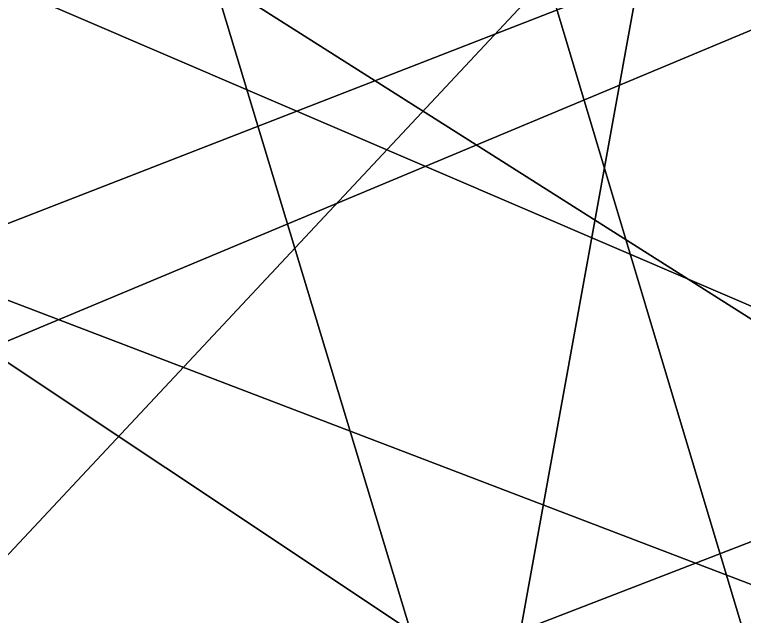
# Model space of a CAD drawing. Header units: millimetres. Extents: x -235 to 235, y -32 to 43.
# Drawn here: x -198.2278 to -197.7645, y -31.2864 to -30.9043 of the extents above; entities that cross this region are included whole.
import ezdxf

# ---------------------------------------------------------------- set-up
doc = ezdxf.new("R2010")
doc.units = ezdxf.units.MM
doc.layers.get('0').update_dxf_attribs({"true_color": 0x58b11b})

msp = doc.modelspace()

# ---------------------------------------------------------------- meshes
at = {"color": 18, "true_color": 0x000000}
mesh = msp.add_polyface(dxfattribs=at)
corners = [(-197.77643, -30.34811, 1435.21631), (-197.75311, -30.88107, 1435.17566), (-196.73138, -30.88108, 1435.75146), (-198.79089, -30.34811, 1434.6272), (-198.76709, -30.88107, 1434.58667), (-198.75616, -30.34811, 1317.70142), (-198.73523, -30.88107, 1317.74341), (-199.77863, -30.88107, 1318.27588), (-197.70148, -30.34811, 1317.18713), (-197.68127, -30.88107, 1317.22949), (-197.00354, -30.88108, 1392.94934), (-197.04407, -30.34812, 1392.97278), (-197.61212, -30.34812, 1391.95068), (-197.57104, -30.88108, 1391.92871), (-198.14349, -30.34812, 1390.91516), (-198.10175, -30.88108, 1390.89453), (-198.64105, -30.34812, 1389.86255), (-198.59869, -30.88108, 1389.84326), (-199.10834, -30.34812, 1388.79004), (-199.06519, -30.88108, 1388.77209), (-198.92572, -30.34811, 1360.33362), (-198.883, -30.88107, 1360.35217), (-199.32983, -30.88107, 1361.43103), (-198.44562, -30.34811, 1359.27405), (-198.40356, -30.88107, 1359.29395), (-197.93091, -30.34811, 1358.23096), (-197.88953, -30.88107, 1358.2522), (-197.37976, -30.34811, 1357.19971), (-197.33887, -30.88107, 1357.22241), (-197.21375, -30.88108, 1323.97156), (-197.19177, -30.34812, 1324.01294), (-198.22278, -30.34812, 1324.573), (-198.24561, -30.88108, 1324.53198), (-199.24298, -30.34812, 1325.15356), (-199.2666, -30.88108, 1325.11304), (-198.82043, -30.88108, 1427.22571), (-198.79486, -30.34812, 1427.1864), (-197.80634, -30.34812, 1427.82068), (-197.83142, -30.88108, 1427.86035), (-196.80981, -30.34813, 1428.4408), (-196.83429, -30.88108, 1428.48071), (-197.68323, -31.2956, 1435.05347), (-196.66302, -31.2956, 1435.62842), (-198.69562, -31.2956, 1434.46545), (-199.77301, -30.88108, 1433.98511), (-198.67242, -31.29559, 1317.86926), (-199.71362, -31.29559, 1318.40027), (-197.62073, -31.29559, 1317.35657), (-196.6181, -30.88107, 1316.73438), (-197.44788, -31.29561, 1391.86292), (-196.88196, -31.29561, 1392.87927), (-197.97644, -31.29561, 1390.83276), (-198.47144, -31.29561, 1389.78552), (-198.93561, -31.29561, 1388.7179), (-199.1994, -31.2956, 1361.48267), (-198.75494, -31.2956, 1360.40771), (-198.2774, -31.2956, 1359.35364), (-197.76532, -31.2956, 1358.31592), (-197.21619, -31.2956, 1357.29053), (-197.27966, -31.2956, 1323.84729), (-198.31403, -31.2956, 1324.40894), (-199.33746, -31.2956, 1324.99133), (-198.89734, -31.29561, 1427.34375), (-197.90668, -31.29561, 1427.97937), (-196.90778, -31.29561, 1428.60071)]
mesh.append_faces([[corners[k] for k in face] for face in [(0, 1, 2), (3, 4, 1), (5, 6, 7), (8, 9, 6), (10, 11, 12), (12, 13, 10), (13, 12, 14), (14, 15, 13), (15, 14, 16), (16, 17, 15), (17, 16, 18), (18, 19, 17), (20, 21, 22), (23, 24, 21), (25, 26, 24), (27, 28, 26), (29, 30, 31), (31, 32, 29), (32, 31, 33), (33, 34, 32), (35, 36, 37), (37, 38, 35), (38, 37, 39), (39, 40, 38), (1, 41, 42), (41, 1, 4), (4, 43, 41), (43, 4, 44), (6, 45, 46), (45, 6, 9), (9, 47, 45), (47, 9, 48), (13, 49, 50), (49, 13, 15), (15, 51, 49), (51, 15, 17), (17, 52, 51), (52, 17, 19), (19, 53, 52), (54, 22, 21), (21, 55, 54), (55, 21, 24), (24, 56, 55), (56, 24, 26), (26, 57, 56), (57, 26, 28), (28, 58, 57), (59, 29, 32), (32, 60, 59), (60, 32, 34), (34, 61, 60), (62, 35, 38), (38, 63, 62), (63, 38, 40), (40, 64, 63)]], dxfattribs={"vtx2": -1, "color": 18})

doc.saveas('drawing.dxf')
